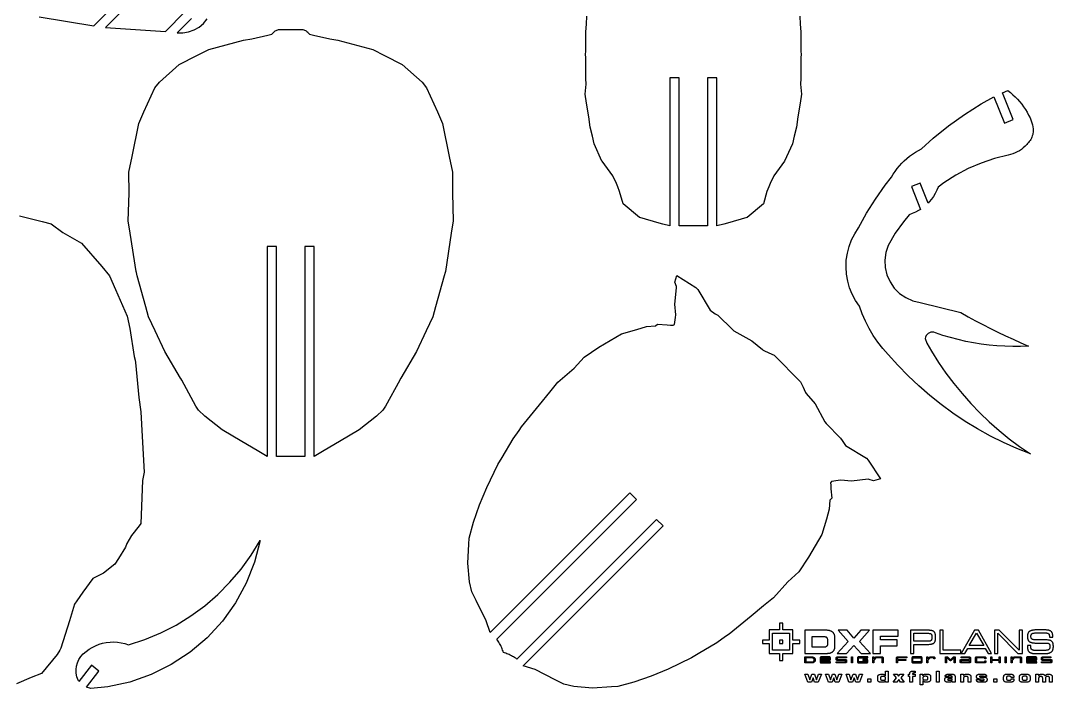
# Model space of a CAD drawing. Extents: x 10 to 793, y -421 to 366.
# Drawn here: x 358 to 792.9, y -421.1 to -140 of the extents above; entities that cross this region are included whole.
import ezdxf

# ---------------------------------------------------------------- set-up
doc = ezdxf.new("R2010")
doc.units = 0
doc.layers.add('DEFAULT', color=62, linetype='CONTINUOUS')
doc.layers.add('IMPORT_-_LOGO_PADRAO', color=62, linetype='CONTINUOUS')

msp = doc.modelspace()

# ---------------------------------------------------------------- linework, layer by layer
at = {"layer": 'DEFAULT'}
for points in [[(365.87, -138.31), (388.82, -142.23), (408.15, -122.91)], [(410.95, -125.71), (393.83, -142.82), (418.97, -144.56), (427.2, -136.33)], [(430, -139.13), (423.98, -145.15), (426.4, -145.15), (428.78, -144.73), (431.06, -143.89), (433.15, -142.68), (435.01, -141.13), (436.56, -139.27)], [(686.12, -138.06), (686.32, -141.43), (686.51, -144.75), (686.58, -152.52), (686.64, -154.5), (686.62, -155.23), (686.52, -164.29), (686.47, -166.67), (686.78, -170.91), (686.23, -174.79), (685.36, -180.45), (684.69, -184.84), (683.81, -188.57), (683.08, -191.84), (679.75, -199.1), (679.72, -199.17), (679.68, -199.21), (675.24, -205.29), (673.7, -208.62), (673.1, -209.91), (672.31, -211.96), (670.91, -217.19), (663.94, -222.82), (663.89, -222.86), (663.87, -222.87), (655.7, -225.28), (654.14, -225.63), (651.17, -226.39), (651.17, -164.09), (647.21, -164.09), (647.21, -226.39), (635.38, -226.39), (635.38, -164.09), (631.42, -164.09), (631.42, -226.39), (628.45, -225.63), (626.89, -225.28), (618.72, -222.87), (618.7, -222.86), (618.65, -222.82), (611.69, -217.19), (610.28, -211.96), (609.5, -209.91), (608.9, -208.62), (607.35, -205.29), (602.91, -199.21), (602.87, -199.17), (602.84, -199.1), (599.51, -191.84), (598.78, -188.57), (597.9, -184.84), (597.23, -180.45), (596.36, -174.79), (595.82, -170.91), (596.12, -166.67), (596.08, -164.29), (595.98, -155.23), (595.95, -154.5), (596.01, -152.52), (596.09, -144.75), (596.28, -141.43), (596.47, -138.06)], [(357.62, -222.15), (367.05, -224.54), (370.93, -225.52), (375.86, -229.2), (383.72, -233.69), (392.21, -243.57), (395.49, -247.49), (397.96, -253.14), (402.89, -264.42), (404, -269.6), (405.85, -281.44), (406.21, -283.01), (406.44, -283.98), (407.78, -298.66), (408.68, -304.76), (409.25, -315.14), (410.08, -330.17), (409.37, -333.67), (408.71, -351.77), (407.94, -352.73), (404.71, -356.79), (402.79, -360.16), (402.25, -361.7), (399.2, -366.51), (397.7, -368.87), (392.91, -372.71), (388.39, -374.9), (384.19, -380.66), (381.73, -384.3), (380.78, -385.72), (378.66, -392.7), (375.02, -404.23), (374.5, -405.12), (373.43, -406.94), (366.78, -414.9), (362.52, -416.64), (356.23, -419.22)]]:
    msp.add_lwpolyline(points, dxfattribs=at)
for points in [[(477.67, -323.51), (465.84, -323.51), (465.84, -235.04), (463.86, -235.04), (461.88, -235.04), (461.88, -323.51), (461.81, -323.47), (457.61, -321.02), (451.17, -317.21), (442.89, -312.3), (435.66, -306.47), (432.98, -304), (431.86, -302.39), (425.86, -291.38), (425.51, -290.74), (425.38, -290.53), (418.78, -279.31), (414.71, -270.62), (411.91, -264.74), (410.74, -260.54), (407.08, -247.4), (406.77, -246.09), (406.64, -245.66), (404.16, -229.47), (403.37, -224.33), (403.69, -212.64), (403.63, -203.73), (404.96, -197.21), (407.78, -183.27), (409.95, -178.38), (414.54, -168.27), (416.45, -165.92), (424.76, -158.51), (432.26, -154.69), (437.24, -152.16), (451.86, -148.16), (455.33, -147.62), (462.19, -146.04), (463.86, -145.66), (464.08, -145.34), (464.34, -145.05), (464.61, -144.78), (464.91, -144.54), (465.23, -144.32), (465.57, -144.14), (465.92, -143.98), (466.28, -143.85), (466.66, -143.76), (467.04, -143.7), (467.42, -143.67), (467.81, -143.68), (475.7, -143.68), (476.09, -143.67), (476.47, -143.7), (476.85, -143.76), (477.23, -143.85), (477.59, -143.98), (477.94, -144.14), (478.28, -144.32), (478.6, -144.54), (478.9, -144.78), (479.17, -145.05), (479.43, -145.34), (479.65, -145.66), (481.33, -146.04), (488.18, -147.62), (491.65, -148.16), (506.27, -152.16), (511.25, -154.69), (518.75, -158.51), (527.06, -165.92), (528.97, -168.27), (533.56, -178.38), (535.73, -183.27), (538.55, -197.21), (539.88, -203.73), (539.82, -212.64), (540.14, -224.33), (539.35, -229.47), (536.87, -245.66), (536.74, -246.09), (536.43, -247.4), (532.77, -260.54), (531.61, -264.74), (528.81, -270.62), (524.73, -279.31), (518.13, -290.53), (518.01, -290.74), (517.65, -291.38), (511.65, -302.39), (510.53, -304), (507.85, -306.47), (500.62, -312.3), (492.34, -317.21), (485.91, -321.02), (481.7, -323.47), (481.63, -323.51), (481.63, -235.04), (479.65, -235.04), (477.67, -235.04)], [(722.03, -209.33), (724.73, -205.94), (725.48, -204.67), (726.3, -203.44), (727.17, -202.25), (728.11, -201.1), (729.1, -200.01), (730.15, -198.96), (731.25, -197.97), (732.39, -197.04), (733.59, -196.17), (734.82, -195.35), (736.1, -194.6), (737.41, -193.92), (742.36, -189.45), (748.78, -184.29), (755.48, -179.49), (762.44, -175.08), (767.87, -172.06), (772.29, -183.12), (775.97, -181.65), (771.45, -170.35), (773.72, -169.45), (774.8, -170.28), (775.84, -171.16), (776.84, -172.08), (777.8, -173.06), (778.71, -174.07), (779.57, -175.13), (780.38, -176.23), (781.14, -177.36), (781.84, -178.53), (782.49, -179.72), (783.08, -180.95), (783.62, -182.21), (783.91, -183.01), (784.13, -183.83), (784.28, -184.67), (784.38, -185.52), (784.4, -186.37), (784.37, -186.91), (784.31, -187.45), (784.2, -187.99), (784.05, -188.51), (783.87, -189.02), (783.64, -189.52), (783.38, -189.99), (783.09, -190.45), (782.76, -190.88), (782.39, -191.29), (782, -191.67), (781.68, -192.07), (780.99, -192.83), (780.25, -193.54), (779.45, -194.18), (778.6, -194.76), (777.72, -195.27), (776.79, -195.71), (775.83, -196.07), (774.85, -196.36), (773.84, -196.57), (768.1, -198.03), (762.48, -199.95), (757.04, -202.31), (751.8, -205.08), (746.8, -208.27), (744.39, -210.08), (743.84, -211.43), (743.18, -212.74), (742.43, -213.99), (741.58, -215.17), (740.65, -216.29), (740.16, -216.79), (736.79, -208.37), (734.95, -209.11), (733.12, -209.84), (736.96, -219.44), (736.14, -219.97), (734.85, -220.66), (733.51, -221.24), (732.13, -221.73), (729.75, -224.64), (726.36, -229.51), (723.37, -234.63), (722.37, -237.65), (721.94, -240.8), (722.09, -243.97), (722.83, -247.07), (724.12, -249.97), (725.92, -252.59), (728.18, -254.84), (730.81, -256.62), (733.72, -257.9), (736.82, -258.62), (753.98, -262.9), (757.05, -264.64), (760.15, -266.34), (763.27, -267.99), (766.41, -269.6), (769.58, -271.17), (772.76, -272.69), (775.97, -274.17), (779.2, -275.6), (782.44, -276.99), (779.13, -277.13), (775.8, -277.16), (772.48, -277.08), (769.17, -276.89), (765.86, -276.59), (762.56, -276.18), (759.28, -275.66), (756.02, -275.03), (752.78, -274.29), (749.57, -273.45), (746.38, -272.5), (743.23, -271.44), (742.63, -271.23), (741.99, -271.15), (741.36, -271.21), (740.74, -271.39), (740.18, -271.7), (739.7, -272.12), (739.31, -272.63), (739.03, -273.2), (738.88, -273.83), (739.63, -275.78), (741.62, -279.22), (744.56, -283.87), (747.69, -288.39), (751, -292.78), (754.48, -297.03), (758.13, -301.15), (761.94, -305.11), (765.91, -308.91), (770.03, -312.56), (774.29, -316.03), (778.69, -319.33), (783.21, -322.45), (777.5, -320.17), (771.88, -317.65), (766.38, -314.9), (760.99, -311.91), (755.74, -308.71), (750.63, -305.28), (745.66, -301.64), (740.85, -297.8), (736.21, -293.76), (731.74, -289.53), (727.46, -285.11), (723.36, -280.51), (721.09, -277.99), (718.98, -275.32), (717.05, -272.52), (715.31, -269.6), (713.76, -266.58), (712.42, -263.46), (711.27, -260.26), (709.61, -257.82), (708.22, -255.22), (707.12, -252.49), (706.3, -249.66), (705.8, -246.76), (705.6, -243.82), (705.72, -240.87), (706.15, -237.96), (706.89, -235.1), (707.92, -232.35), (709.25, -229.71), (710.84, -227.24), (714.23, -221.06), (717.96, -215.09)], [(561.83, -406.18), (561.33, -406.02), (561.17, -405.52), (561, -405.03), (560.81, -404.54), (560.61, -404.06), (560.4, -403.58), (560.17, -403.11), (559.93, -402.65), (559.68, -402.19), (559.41, -401.74), (559.14, -401.3), (558.85, -400.86), (558.55, -400.43), (617.36, -341.62), (614.56, -338.82), (555.75, -397.63), (554.09, -392.71), (549.82, -384.17), (548.02, -380.57), (547.03, -376.36), (546.31, -368.44), (546.81, -360.48), (546.97, -357.88), (548.76, -351.17), (551.28, -343.84), (554.35, -336.6), (559.03, -326.85), (560.74, -323.96), (565.4, -316.09), (567.99, -312.51), (568.98, -311.01), (576.59, -301.71), (580.9, -296.44), (584.25, -292.28), (591.12, -286.29), (595.33, -281.66), (601.44, -277.52), (611.05, -271.89), (617.44, -270.03), (621.58, -268.82), (625.38, -268.54), (626.24, -267.73), (630.26, -268.14), (631.73, -268.21), (632.79, -268.26), (633.35, -267.89), (633.76, -265), (633.91, -263.93), (633.48, -259.41), (634.23, -252.46), (634.19, -251.99), (633.53, -250.16), (634.41, -247.28), (642.32, -252.39), (643.13, -253.13), (648.45, -261.95), (650.56, -263.39), (651.57, -264.06), (657.8, -270.05), (658.39, -270.63), (665.97, -274.79), (670.39, -278.48), (670.73, -278.76), (671.05, -278.94), (673.04, -279.83), (675.33, -280.85), (686.49, -292.02), (687.51, -294.31), (688.4, -296.3), (688.59, -296.62), (688.87, -296.95), (692.56, -301.38), (696.72, -308.96), (697.3, -309.55), (703.29, -315.78), (703.96, -316.78), (705.39, -318.9), (714.22, -324.21), (714.96, -325.02), (720.06, -332.94), (717.19, -333.82), (715.36, -333.16), (714.89, -333.12), (707.94, -333.87), (703.42, -333.44), (702.35, -333.59), (699.46, -334), (699.09, -334.56), (699.14, -335.62), (699.21, -337.09), (699.61, -341.11), (698.81, -341.97), (698.53, -345.76), (697.32, -349.91), (695.46, -356.3), (689.83, -365.91), (685.69, -372.02), (681.06, -376.23), (675.07, -383.09), (670.91, -386.45), (665.64, -390.76), (656.34, -398.36), (654.83, -399.36), (651.25, -401.95), (643.39, -406.61), (640.49, -408.32), (630.74, -413), (623.5, -416.06), (616.18, -418.58), (609.47, -420.37), (606.87, -420.54), (598.91, -421.04), (590.99, -420.32), (586.78, -419.32), (583.17, -417.52), (574.63, -413.26), (569.71, -411.6), (628.53, -352.78), (625.73, -349.98), (566.91, -408.8), (566.49, -408.5), (566.05, -408.21), (565.61, -407.93), (565.16, -407.67), (564.7, -407.42), (564.24, -407.18), (563.77, -406.95), (563.29, -406.74), (562.81, -406.54), (562.32, -406.35)], [(391, -413.88), (387.88, -411.45), (382.55, -418.28), (382.21, -417.66), (381.7, -416.24), (381.42, -414.77), (381.37, -413.27), (381.55, -411.78), (381.95, -410.33), (382.58, -408.96), (383.4, -407.71), (384.41, -406.6), (385.58, -405.65), (386.85, -404.71), (388.19, -403.88), (389.59, -403.18), (391.06, -402.59), (392.57, -402.14), (394.11, -401.83), (395.68, -401.65), (397.25, -401.61), (398.82, -401.71), (400.38, -401.94), (401.91, -402.31), (403.4, -402.81), (410.31, -400.56), (417.02, -397.78), (423.49, -394.47), (429.68, -390.66), (435.54, -386.37), (441.05, -381.63), (446.17, -376.48), (450.87, -370.93), (455.11, -365.03), (458.88, -358.82), (456.51, -368), (453.04, -376.82), (448.51, -385.14), (443, -392.85), (436.58, -399.83), (429.36, -405.97), (421.44, -411.17), (412.94, -415.37), (403.99, -418.49), (394.73, -420.49), (387.6, -421.14), (385.76, -420.6)]]:
    msp.add_lwpolyline(points, close=True, dxfattribs=at)
at = {"layer": 'IMPORT_-_LOGO_PADRAO'}
for points in [[(673.25, -396.52), (673.25, -400.81), (670.39, -400.81), (670.39, -402.24), (673.25, -402.24), (673.25, -406.53), (677.53, -406.53), (677.53, -409.38), (678.96, -409.38), (678.96, -406.53), (683.25, -406.53), (683.25, -402.24), (686.11, -402.24), (686.11, -400.81), (683.25, -400.81), (683.25, -396.52), (678.96, -396.52), (678.96, -393.67), (677.53, -393.67), (677.53, -396.52)], [(674.68, -397.95), (677.53, -397.95), (678.96, -397.95), (681.82, -397.95), (681.82, -400.81), (681.82, -402.24), (681.82, -405.1), (678.96, -405.1), (677.53, -405.1), (674.68, -405.1), (674.68, -402.24), (674.68, -400.81)], [(696.67, -396.65), (688.25, -396.65), (688.25, -406.4), (697.52, -406.4), (697.73, -406.4), (697.94, -406.39), (698.15, -406.38), (698.34, -406.36), (698.53, -406.33), (698.71, -406.3), (698.88, -406.26), (699.05, -406.21), (699.2, -406.16), (699.36, -406.11), (699.5, -406.04), (699.64, -405.97), (699.76, -405.9), (699.89, -405.82), (700, -405.73), (700.11, -405.64), (700.21, -405.54), (700.3, -405.43), (700.39, -405.32), (700.47, -405.2), (700.54, -405.08), (700.61, -404.94), (700.67, -404.8), (700.73, -404.65), (700.77, -404.5), (700.82, -404.34), (700.85, -404.17), (700.88, -404), (700.9, -403.82), (700.92, -403.63), (700.93, -403.43), (700.93, -403.23), (700.93, -399.96), (700.93, -399.75), (700.92, -399.55), (700.9, -399.35), (700.87, -399.16), (700.83, -398.98), (700.79, -398.8), (700.74, -398.63), (700.68, -398.47), (700.61, -398.32), (700.53, -398.17), (700.45, -398.03), (700.36, -397.9), (700.26, -397.77), (700.15, -397.66), (700.03, -397.55), (699.91, -397.44), (699.77, -397.35), (699.63, -397.26), (699.48, -397.17), (699.32, -397.09), (699.15, -397.02), (698.97, -396.96), (698.78, -396.9), (698.59, -396.85), (698.38, -396.8), (698.16, -396.76), (697.94, -396.72), (697.7, -396.7), (697.46, -396.67), (697.21, -396.66), (696.94, -396.65)], [(695.79, -399.25), (696.04, -399.25), (696.28, -399.27), (696.5, -399.3), (696.7, -399.34), (696.88, -399.39), (697.04, -399.45), (697.19, -399.52), (697.32, -399.61), (697.43, -399.7), (697.52, -399.81), (697.61, -399.93), (697.67, -400.07), (697.72, -400.22), (697.76, -400.37), (697.78, -400.55), (697.79, -400.73), (697.79, -402.41), (697.79, -402.59), (697.77, -402.76), (697.74, -402.92), (697.7, -403.06), (697.64, -403.19), (697.57, -403.31), (697.49, -403.41), (697.4, -403.5), (697.3, -403.58), (697.18, -403.65), (697.05, -403.71), (696.9, -403.76), (696.73, -403.8), (696.55, -403.83), (696.36, -403.84), (696.15, -403.85), (691.39, -403.85), (691.39, -399.25)], [(701.9, -406.4), (705.85, -406.4), (708.93, -403.07), (711.96, -406.4), (715.87, -406.4), (711.33, -401.45), (715.5, -396.65), (711.83, -396.65), (708.93, -399.96), (706.05, -396.65), (702.25, -396.65), (706.55, -401.45)], [(727.53, -399.22), (727.53, -396.65), (716.94, -396.65), (716.94, -406.4), (720.08, -406.4), (720.08, -403.22), (727.1, -403.22), (727.1, -400.67), (720.08, -400.67), (720.08, -399.22)], [(734.17, -406.4), (734.17, -402.66), (739.42, -402.66), (739.98, -402.65), (740.48, -402.63), (740.94, -402.59), (741.14, -402.56), (741.34, -402.53), (741.53, -402.5), (741.7, -402.46), (741.86, -402.42), (742.01, -402.37), (742.15, -402.32), (742.28, -402.27), (742.39, -402.21), (742.49, -402.15), (742.59, -402.08), (742.67, -402.01), (742.75, -401.93), (742.83, -401.84), (742.9, -401.75), (742.96, -401.65), (743.02, -401.54), (743.07, -401.43), (743.11, -401.31), (743.15, -401.18), (743.19, -401.05), (743.21, -400.91), (743.23, -400.76), (743.25, -400.61), (743.26, -400.45), (743.26, -400.28), (743.26, -399.03), (743.26, -398.87), (743.25, -398.71), (743.23, -398.56), (743.21, -398.41), (743.18, -398.27), (743.15, -398.14), (743.11, -398.01), (743.07, -397.89), (743.02, -397.78), (742.96, -397.67), (742.9, -397.57), (742.83, -397.47), (742.75, -397.39), (742.67, -397.31), (742.58, -397.23), (742.49, -397.16), (742.39, -397.1), (742.27, -397.04), (742.15, -396.99), (742.01, -396.94), (741.86, -396.89), (741.7, -396.85), (741.53, -396.81), (741.34, -396.78), (741.14, -396.75), (740.93, -396.72), (740.71, -396.7), (740.48, -396.68), (739.97, -396.65), (739.42, -396.65), (732.72, -396.65), (732.72, -406.4)], [(734.17, -401.34), (734.17, -397.94), (739.76, -397.94), (740.06, -397.94), (740.32, -397.96), (740.56, -397.98), (740.78, -398.01), (740.96, -398.05), (741.12, -398.09), (741.26, -398.15), (741.31, -398.18), (741.36, -398.21), (741.41, -398.25), (741.45, -398.29), (741.49, -398.34), (741.53, -398.39), (741.59, -398.51), (741.64, -398.65), (741.68, -398.81), (741.71, -398.99), (741.73, -399.18), (741.74, -399.4), (741.74, -399.86), (741.73, -400.08), (741.71, -400.28), (741.68, -400.46), (741.64, -400.62), (741.59, -400.76), (741.53, -400.89), (741.49, -400.94), (741.45, -400.98), (741.41, -401.03), (741.36, -401.06), (741.31, -401.1), (741.26, -401.13), (741.12, -401.18), (740.96, -401.23), (740.78, -401.27), (740.56, -401.3), (740.32, -401.32), (740.06, -401.34), (739.76, -401.34)], [(745.09, -406.4), (753.88, -406.4), (753.88, -405.1), (746.54, -405.1), (746.54, -396.65), (745.09, -396.65)], [(754.09, -406.4), (755.64, -406.4), (756.84, -404.31), (764.21, -404.31), (765.45, -406.4), (766.91, -406.4), (761.35, -396.65), (759.63, -396.65)], [(757.47, -403.06), (760.5, -397.84), (763.58, -403.06)], [(769.51, -406.4), (769.51, -397.86), (777.99, -406.4), (779.89, -406.4), (779.89, -396.65), (778.46, -396.65), (778.46, -405.05), (770.1, -396.65), (768.07, -396.65), (768.07, -406.4)], [(782.05, -403.06), (782.03, -403.19), (782.02, -403.29), (782.01, -403.89), (782.01, -404.07), (782.02, -404.23), (782.04, -404.4), (782.06, -404.55), (782.09, -404.7), (782.13, -404.84), (782.17, -404.98), (782.22, -405.11), (782.28, -405.23), (782.34, -405.35), (782.41, -405.46), (782.49, -405.56), (782.57, -405.66), (782.66, -405.75), (782.76, -405.84), (782.86, -405.92), (782.97, -405.99), (783.09, -406.06), (783.22, -406.12), (783.35, -406.18), (783.5, -406.24), (783.65, -406.29), (783.81, -406.33), (783.99, -406.37), (784.16, -406.41), (784.35, -406.44), (784.55, -406.47), (784.75, -406.49), (784.97, -406.5), (785.19, -406.52), (785.66, -406.53), (788.86, -406.53), (789.14, -406.52), (789.41, -406.52), (789.66, -406.5), (789.9, -406.48), (790.14, -406.46), (790.36, -406.43), (790.57, -406.4), (790.78, -406.36), (790.97, -406.32), (791.15, -406.27), (791.32, -406.21), (791.48, -406.15), (791.63, -406.09), (791.76, -406.02), (791.89, -405.94), (792.01, -405.87), (792.12, -405.78), (792.22, -405.68), (792.31, -405.58), (792.4, -405.47), (792.48, -405.36), (792.55, -405.23), (792.62, -405.1), (792.68, -404.96), (792.73, -404.81), (792.77, -404.65), (792.81, -404.49), (792.84, -404.32), (792.87, -404.14), (792.89, -403.95), (792.9, -403.76), (792.9, -403.55), (792.9, -403.31), (792.89, -403.08), (792.87, -402.86), (792.85, -402.66), (792.82, -402.48), (792.78, -402.3), (792.73, -402.14), (792.68, -402), (792.62, -401.87), (792.55, -401.74), (792.47, -401.62), (792.38, -401.5), (792.27, -401.39), (792.16, -401.29), (792.04, -401.2), (791.9, -401.11), (791.82, -401.06), (791.72, -401.02), (791.62, -400.98), (791.51, -400.95), (791.27, -400.88), (791, -400.83), (790.84, -400.81), (790.67, -400.79), (790.28, -400.76), (789.82, -400.75), (789.3, -400.74), (785.9, -400.74), (785.53, -400.73), (785.2, -400.72), (784.9, -400.69), (784.64, -400.66), (784.41, -400.62), (784.21, -400.56), (784.12, -400.53), (784.05, -400.5), (783.98, -400.46), (783.92, -400.43), (783.86, -400.38), (783.81, -400.34), (783.76, -400.29), (783.72, -400.23), (783.68, -400.17), (783.64, -400.11), (783.58, -399.97), (783.53, -399.82), (783.49, -399.64), (783.47, -399.45), (783.46, -399.25), (783.47, -399.05), (783.49, -398.86), (783.53, -398.69), (783.58, -398.54), (783.64, -398.41), (783.68, -398.35), (783.72, -398.29), (783.77, -398.24), (783.82, -398.19), (783.87, -398.14), (783.93, -398.1), (783.99, -398.06), (784.06, -398.03), (784.22, -397.96), (784.41, -397.91), (784.64, -397.87), (784.89, -397.84), (785.17, -397.81), (785.48, -397.8), (785.82, -397.79), (789.05, -397.79), (789.38, -397.8), (789.69, -397.81), (789.96, -397.83), (790.2, -397.87), (790.41, -397.91), (790.59, -397.96), (790.67, -397.99), (790.74, -398.02), (790.8, -398.05), (790.85, -398.09), (790.9, -398.13), (790.95, -398.17), (790.99, -398.22), (791.03, -398.27), (791.1, -398.39), (791.16, -398.53), (791.2, -398.68), (791.23, -398.86), (791.25, -399.05), (791.26, -399.26), (791.26, -399.54), (792.65, -399.54), (792.65, -399.13), (792.64, -398.96), (792.64, -398.79), (792.62, -398.63), (792.61, -398.48), (792.58, -398.34), (792.56, -398.2), (792.52, -398.07), (792.49, -397.95), (792.44, -397.83), (792.39, -397.72), (792.33, -397.61), (792.27, -397.51), (792.2, -397.41), (792.13, -397.32), (792.05, -397.23), (791.96, -397.15), (791.85, -397.07), (791.73, -396.99), (791.6, -396.92), (791.46, -396.86), (791.32, -396.8), (791.16, -396.75), (790.99, -396.7), (790.81, -396.66), (790.61, -396.63), (790.38, -396.6), (790.12, -396.58), (789.82, -396.56), (789.49, -396.54), (789.13, -396.53), (788.32, -396.52), (786.17, -396.52), (785.61, -396.53), (785.34, -396.55), (785.08, -396.56), (784.84, -396.59), (784.61, -396.61), (784.38, -396.64), (784.17, -396.68), (783.97, -396.72), (783.79, -396.77), (783.61, -396.82), (783.44, -396.87), (783.29, -396.94), (783.15, -397), (783.02, -397.07), (782.9, -397.15), (782.78, -397.23), (782.68, -397.32), (782.58, -397.41), (782.49, -397.51), (782.41, -397.62), (782.34, -397.74), (782.27, -397.86), (782.21, -398), (782.15, -398.13), (782.11, -398.28), (782.07, -398.43), (782.04, -398.59), (782.01, -398.76), (781.99, -398.93), (781.98, -399.11), (781.98, -399.3), (781.98, -399.49), (781.99, -399.66), (782.01, -399.84), (782.03, -400), (782.06, -400.16), (782.09, -400.31), (782.13, -400.45), (782.18, -400.59), (782.23, -400.72), (782.29, -400.84), (782.36, -400.96), (782.43, -401.07), (782.51, -401.17), (782.6, -401.26), (782.69, -401.35), (782.78, -401.43), (782.89, -401.51), (783, -401.58), (783.13, -401.65), (783.26, -401.71), (783.4, -401.76), (783.55, -401.81), (783.71, -401.86), (783.87, -401.9), (784.05, -401.94), (784.23, -401.97), (784.43, -402), (784.63, -402.02), (784.84, -402.04), (785.06, -402.05), (785.52, -402.06), (789.52, -402.06), (789.81, -402.06), (790.07, -402.08), (790.31, -402.1), (790.52, -402.13), (790.7, -402.18), (790.86, -402.23), (790.99, -402.29), (791.04, -402.32), (791.09, -402.36), (791.18, -402.44), (791.25, -402.54), (791.31, -402.66), (791.37, -402.79), (791.41, -402.94), (791.43, -403.11), (791.45, -403.29), (791.46, -403.49), (791.45, -403.74), (791.42, -403.96), (791.4, -404.07), (791.38, -404.16), (791.35, -404.26), (791.32, -404.35), (791.29, -404.43), (791.25, -404.51), (791.2, -404.58), (791.15, -404.65), (791.1, -404.71), (791.04, -404.77), (790.98, -404.82), (790.92, -404.86), (790.85, -404.91), (790.76, -404.95), (790.67, -404.99), (790.57, -405.02), (790.45, -405.05), (790.33, -405.08), (790.05, -405.13), (789.72, -405.17), (789.36, -405.2), (788.95, -405.21), (788.5, -405.22), (786.04, -405.22), (785.66, -405.21), (785.32, -405.2), (785.01, -405.17), (784.73, -405.14), (784.49, -405.09), (784.27, -405.04), (784.09, -404.97), (784.01, -404.94), (783.94, -404.9), (783.88, -404.85), (783.82, -404.81), (783.76, -404.76), (783.71, -404.7), (783.66, -404.65), (783.62, -404.58), (783.58, -404.52), (783.54, -404.45), (783.51, -404.37), (783.49, -404.29), (783.44, -404.13), (783.42, -403.94), (783.41, -403.74), (783.42, -403.37), (783.43, -403.06)], [(677.53, -400.81), (677.53, -402.24), (678.96, -402.24), (678.96, -400.81)], [(688.25, -407.93), (688.65, -407.93), (691.38, -407.93), (691.38, -407.93), (691.51, -407.93), (691.64, -407.95), (691.76, -407.98), (691.88, -408.02), (691.99, -408.08), (692.09, -408.14), (692.19, -408.21), (692.28, -408.29), (692.36, -408.38), (692.44, -408.47), (692.5, -408.57), (692.55, -408.68), (692.6, -408.79), (692.63, -408.91), (692.65, -409.03), (692.66, -409.16), (692.65, -409.29), (692.63, -409.41), (692.6, -409.53), (692.55, -409.64), (692.5, -409.75), (692.44, -409.85), (692.36, -409.94), (692.28, -410.03), (692.19, -410.11), (692.09, -410.18), (691.99, -410.24), (691.88, -410.29), (691.76, -410.34), (691.64, -410.37), (691.51, -410.38), (691.38, -410.39), (691.38, -410.39), (688.25, -410.39), (688.25, -409.99), (688.25, -408.33)], [(691.38, -408.33), (688.65, -408.33), (688.65, -409.99), (691.38, -409.99), (691.47, -409.98), (691.55, -409.97), (691.64, -409.95), (691.71, -409.92), (691.79, -409.89), (691.86, -409.85), (691.93, -409.8), (691.99, -409.74), (692.04, -409.69), (692.09, -409.62), (692.13, -409.55), (692.17, -409.48), (692.2, -409.41), (692.22, -409.33), (692.23, -409.24), (692.24, -409.16), (692.23, -409.07), (692.22, -408.99), (692.2, -408.91), (692.17, -408.84), (692.13, -408.76), (692.09, -408.7), (692.04, -408.63), (691.99, -408.57), (691.93, -408.52), (691.86, -408.47), (691.79, -408.43), (691.71, -408.4), (691.64, -408.37), (691.55, -408.35), (691.47, -408.34)], [(694.66, -409.99), (694.67, -410.07), (694.7, -410.14), (694.73, -410.21), (694.78, -410.27), (694.84, -410.32), (694.91, -410.36), (694.99, -410.38), (695.07, -410.39), (699.03, -410.39), (699.03, -409.99), (695.48, -409.99), (695.07, -409.99), (695.07, -409.58), (695.07, -409.36), (698.62, -409.36), (698.63, -409.36), (698.63, -409.36), (698.71, -409.35), (698.78, -409.33), (698.85, -409.29), (698.91, -409.24), (698.96, -409.18), (699, -409.11), (699.02, -409.04), (699.03, -408.96), (699.03, -408.34), (699.03, -408.33), (699.02, -408.25), (699, -408.17), (698.96, -408.11), (698.91, -408.05), (698.85, -408), (698.78, -407.96), (698.71, -407.93), (698.63, -407.93), (695.07, -407.93), (694.99, -407.93), (694.91, -407.96), (694.84, -408), (694.78, -408.05), (694.73, -408.11), (694.7, -408.17), (694.67, -408.25), (694.66, -408.33), (694.66, -408.34)], [(698.63, -408.33), (698.63, -408.34), (698.63, -408.55), (698.63, -408.74), (698.63, -408.96), (698.22, -408.96), (695.07, -408.96), (695.07, -408.74), (695.07, -408.34), (695.07, -408.33), (695.48, -408.33), (698.22, -408.33)], [(701.45, -408.33), (701.46, -408.25), (701.48, -408.17), (701.52, -408.11), (701.57, -408.05), (701.63, -408), (701.7, -407.96), (701.77, -407.93), (701.85, -407.93), (705.81, -407.93), (705.81, -408.33), (702.26, -408.33), (701.85, -408.33), (701.85, -408.55), (701.85, -408.74), (701.85, -408.95), (701.85, -408.96), (702.26, -408.96), (705.4, -408.96), (705.41, -408.96), (705.49, -408.96), (705.57, -408.99), (705.64, -409.03), (705.7, -409.08), (705.75, -409.14), (705.79, -409.2), (705.81, -409.28), (705.82, -409.36), (705.82, -409.37), (705.82, -409.99), (705.81, -410.07), (705.79, -410.14), (705.75, -410.21), (705.7, -410.27), (705.64, -410.32), (705.57, -410.36), (705.49, -410.38), (705.41, -410.39), (701.45, -410.39), (701.45, -409.99), (705.01, -409.99), (705.41, -409.99), (705.41, -409.77), (705.41, -409.58), (705.41, -409.37), (705.41, -409.36), (705.01, -409.36), (701.86, -409.36), (701.85, -409.36), (701.85, -409.36), (701.77, -409.35), (701.7, -409.33), (701.63, -409.29), (701.57, -409.24), (701.52, -409.18), (701.48, -409.11), (701.46, -409.04), (701.45, -408.96), (701.45, -408.95)], [(707.92, -407.93), (708.33, -407.93), (708.33, -410.39), (707.92, -410.39)], [(710.41, -409.99), (710.42, -410.07), (710.44, -410.14), (710.48, -410.21), (710.53, -410.27), (710.59, -410.32), (710.65, -410.36), (710.73, -410.38), (710.81, -410.39), (710.83, -410.39), (714.37, -410.39), (714.38, -410.39), (714.46, -410.38), (714.54, -410.36), (714.61, -410.32), (714.67, -410.27), (714.72, -410.21), (714.76, -410.14), (714.78, -410.07), (714.79, -409.99), (714.79, -409.36), (714.78, -409.28), (714.76, -409.2), (714.72, -409.14), (714.67, -409.08), (714.61, -409.03), (714.54, -408.99), (714.46, -408.96), (714.38, -408.96), (714.37, -408.96), (712.61, -408.96), (712.61, -409.36), (713.98, -409.36), (714.38, -409.36), (714.38, -409.58), (714.38, -409.77), (714.38, -409.99), (710.82, -409.99), (710.81, -409.99), (710.81, -409.58), (710.81, -408.74), (710.81, -408.33), (710.82, -408.33), (711.22, -408.33), (714.79, -408.33), (714.79, -407.93), (710.82, -407.93), (710.81, -407.93), (710.73, -407.93), (710.65, -407.96), (710.59, -408), (710.53, -408.05), (710.48, -408.11), (710.44, -408.17), (710.42, -408.25), (710.41, -408.33)], [(718.21, -408.32), (717.24, -409.28), (717.24, -410.39), (716.84, -410.39), (716.84, -407.93), (717.24, -407.93), (717.24, -408.71), (717.93, -408.02), (717.98, -407.98), (718.04, -407.94), (718.12, -407.92), (718.22, -407.91), (720.85, -407.91), (720.93, -407.92), (721, -407.94), (721.07, -407.98), (721.13, -408.03), (721.18, -408.09), (721.22, -408.16), (721.24, -408.24), (721.25, -408.32), (721.25, -410.38), (720.85, -410.38), (720.85, -408.72), (720.85, -408.32), (720.44, -408.32), (718.46, -408.32)], [(726.88, -408.32), (726.89, -408.24), (726.91, -408.16), (726.95, -408.09), (727, -408.03), (727.06, -407.98), (727.13, -407.94), (727.2, -407.92), (727.29, -407.91), (731.2, -407.91), (731.2, -408.32), (727.69, -408.32), (727.29, -408.32), (727.29, -408.72), (727.29, -408.96), (730.83, -408.96), (730.83, -409.37), (727.29, -409.37), (727.29, -410.38), (726.88, -410.38)], [(737.66, -408.32), (737.65, -408.24), (737.63, -408.17), (737.59, -408.1), (737.54, -408.04), (737.48, -407.99), (737.41, -407.96), (737.34, -407.93), (737.26, -407.93), (733.73, -407.93), (733.65, -407.93), (733.58, -407.96), (733.51, -407.99), (733.45, -408.04), (733.4, -408.1), (733.36, -408.17), (733.34, -408.24), (733.33, -408.32), (733.33, -408.32), (733.33, -409.99), (733.33, -410.07), (733.36, -410.14), (733.4, -410.21), (733.45, -410.27), (733.51, -410.32), (733.57, -410.36), (733.65, -410.38), (733.73, -410.39), (737.26, -410.39), (737.34, -410.38), (737.41, -410.36), (737.48, -410.32), (737.54, -410.27), (737.59, -410.21), (737.63, -410.14), (737.65, -410.07), (737.66, -409.99), (737.66, -408.33)], [(733.73, -409.99), (733.73, -409.58), (733.73, -408.74), (733.73, -408.33), (734.14, -408.33), (736.85, -408.33), (737.26, -408.33), (737.26, -408.74), (737.26, -409.58), (737.26, -409.99), (736.85, -409.99), (734.14, -409.99)], [(741.26, -408.32), (741.06, -408.32), (740.09, -409.28), (740.09, -409.56), (740.09, -409.72), (740.09, -410.39), (739.69, -410.39), (739.69, -407.93), (739.83, -407.93), (739.96, -407.93), (740.09, -407.93), (740.09, -408.71), (740.78, -408.02), (740.83, -407.98), (740.9, -407.94), (740.97, -407.92), (741.07, -407.91), (741.26, -407.91), (741.5, -407.91), (742.62, -407.91), (742.7, -407.92), (742.78, -407.94), (742.85, -407.98), (742.91, -408.03), (742.96, -408.09), (742.99, -408.16), (743.02, -408.24), (743.02, -408.32), (743.02, -408.71), (742.62, -408.71), (742.62, -408.57), (742.62, -408.32), (742.21, -408.32), (741.5, -408.32), (741.31, -408.32)], [(748.36, -407.94), (748.76, -408.32), (748.77, -408.32), (748.77, -408.33), (749.46, -408.99), (749.53, -409.04), (749.55, -409.05), (749.58, -409.06), (749.6, -409.06), (749.63, -409.04), (749.69, -408.99), (750.79, -407.94), (750.79, -407.93), (751.2, -407.93), (751.61, -407.93), (751.61, -410.39), (751.2, -410.39), (751.2, -408.33), (751.2, -408.32), (750.98, -408.32), (749.87, -409.38), (749.8, -409.43), (749.73, -409.47), (749.66, -409.49), (749.58, -409.49), (749.5, -409.49), (749.43, -409.47), (749.36, -409.43), (749.29, -409.38), (748.19, -408.33), (747.96, -408.33), (747.96, -410.39), (747.96, -410.41), (747.55, -410.41), (747.55, -407.94), (747.96, -407.94)], [(754.04, -407.93), (757.63, -407.93), (757.71, -407.93), (757.79, -407.96), (757.86, -408), (757.92, -408.05), (757.96, -408.11), (758, -408.17), (758.03, -408.25), (758.03, -408.33), (758.03, -408.34), (758.03, -409.99), (758.03, -410), (758.03, -410.08), (758, -410.16), (757.96, -410.23), (757.92, -410.29), (757.86, -410.34), (757.79, -410.37), (757.71, -410.4), (757.63, -410.41), (754.04, -410.41), (753.96, -410.4), (753.89, -410.37), (753.82, -410.34), (753.76, -410.29), (753.71, -410.23), (753.67, -410.16), (753.65, -410.08), (753.64, -410), (753.64, -409.36), (753.65, -409.28), (753.67, -409.2), (753.71, -409.14), (753.76, -409.08), (753.82, -409.03), (753.89, -408.99), (753.96, -408.96), (754.04, -408.96), (754.04, -408.96), (757.63, -408.96), (757.63, -408.74), (757.63, -408.33), (757.22, -408.33), (754.04, -408.33)], [(764.47, -409.98), (764.47, -410), (764.46, -410.08), (764.44, -410.16), (764.4, -410.23), (764.35, -410.29), (764.29, -410.34), (764.22, -410.37), (764.15, -410.4), (764.07, -410.41), (760.48, -410.41), (760.4, -410.4), (760.33, -410.37), (760.26, -410.34), (760.2, -410.29), (760.15, -410.23), (760.11, -410.16), (760.09, -410.08), (760.08, -410), (760.08, -409.99), (760.08, -408.32), (760.09, -408.24), (760.11, -408.16), (760.15, -408.09), (760.2, -408.03), (760.26, -407.98), (760.33, -407.94), (760.4, -407.92), (760.48, -407.91), (764.07, -407.91), (764.15, -407.92), (764.22, -407.94), (764.29, -407.98), (764.35, -408.03), (764.4, -408.09), (764.44, -408.16), (764.46, -408.24), (764.47, -408.32), (764.47, -408.34), (764.47, -408.72), (764.07, -408.72), (764.07, -408.72), (764.07, -408.33), (764.07, -408.33), (764.07, -408.32), (763.66, -408.32), (760.89, -408.32), (760.48, -408.32), (760.48, -408.72), (760.48, -409.59), (760.48, -409.99), (760.48, -410), (760.89, -410), (763.66, -410), (764.07, -410), (764.07, -409.99), (764.07, -409.99), (764.07, -409.59), (764.07, -409.59), (764.47, -409.59)], [(770.15, -409.36), (766.95, -409.36), (766.95, -410.39), (766.54, -410.39), (766.54, -407.93), (766.95, -407.93), (766.95, -408.96), (770.15, -408.96), (770.15, -407.93), (770.56, -407.93), (770.56, -410.39), (770.15, -410.39)], [(772.66, -407.93), (773.07, -407.93), (773.07, -410.39), (772.66, -410.39)], [(776.74, -408.32), (776.72, -408.32), (776.47, -408.32), (775.51, -409.28), (775.51, -409.6), (775.51, -409.72), (775.51, -410.39), (775.1, -410.39), (775.1, -407.93), (775.24, -407.93), (775.39, -407.93), (775.51, -407.93), (775.51, -408.71), (776.2, -408.02), (776.25, -407.98), (776.31, -407.94), (776.39, -407.92), (776.49, -407.91), (776.74, -407.91), (776.91, -407.91), (779.11, -407.91), (779.19, -407.92), (779.27, -407.94), (779.34, -407.98), (779.4, -408.03), (779.45, -408.09), (779.49, -408.16), (779.51, -408.24), (779.52, -408.32), (779.52, -410.38), (779.11, -410.38), (779.11, -408.72), (779.11, -408.32), (778.71, -408.32), (776.91, -408.32)], [(781.54, -409.99), (781.55, -410.07), (781.57, -410.14), (781.61, -410.21), (781.66, -410.27), (781.72, -410.32), (781.79, -410.36), (781.86, -410.38), (781.94, -410.39), (785.91, -410.39), (785.91, -409.99), (782.35, -409.99), (781.94, -409.99), (781.94, -409.58), (781.94, -409.36), (785.49, -409.36), (785.5, -409.36), (785.5, -409.36), (785.58, -409.35), (785.66, -409.33), (785.73, -409.29), (785.79, -409.24), (785.84, -409.18), (785.88, -409.11), (785.9, -409.04), (785.91, -408.96), (785.91, -408.34), (785.91, -408.33), (785.9, -408.25), (785.88, -408.17), (785.84, -408.11), (785.79, -408.05), (785.73, -408), (785.66, -407.96), (785.58, -407.93), (785.5, -407.93), (781.94, -407.93), (781.86, -407.93), (781.79, -407.96), (781.72, -408), (781.66, -408.05), (781.61, -408.11), (781.57, -408.17), (781.55, -408.25), (781.54, -408.33), (781.54, -408.34), (781.54, -408.34)], [(785.5, -408.33), (785.5, -408.34), (785.5, -408.55), (785.5, -408.74), (785.5, -408.96), (785.1, -408.96), (781.94, -408.96), (781.94, -408.74), (781.94, -408.34), (781.94, -408.33), (782.35, -408.33), (785.1, -408.33)], [(787.93, -408.33), (787.94, -408.25), (787.96, -408.17), (788, -408.11), (788.05, -408.05), (788.11, -408), (788.18, -407.96), (788.25, -407.93), (788.33, -407.93), (791.89, -407.93), (791.89, -408.33), (788.74, -408.33), (788.33, -408.33), (788.33, -408.55), (788.33, -408.74), (788.33, -408.95), (788.33, -408.96), (788.74, -408.96), (791.88, -408.96), (791.89, -408.96), (791.97, -408.96), (792.05, -408.99), (792.12, -409.03), (792.18, -409.08), (792.23, -409.14), (792.27, -409.2), (792.29, -409.28), (792.3, -409.36), (792.3, -409.37), (792.3, -409.99), (792.29, -410.07), (792.26, -410.14), (792.23, -410.21), (792.18, -410.27), (792.12, -410.32), (792.05, -410.36), (791.97, -410.38), (791.89, -410.39), (787.93, -410.39), (787.93, -409.99), (791.49, -409.99), (791.89, -409.99), (791.89, -409.77), (791.89, -409.58), (791.89, -409.37), (791.89, -409.36), (791.49, -409.36), (788.34, -409.36), (788.33, -409.36), (788.33, -409.36), (788.25, -409.35), (788.18, -409.33), (788.11, -409.29), (788.05, -409.24), (788, -409.18), (787.96, -409.11), (787.94, -409.04), (787.93, -408.96), (787.93, -408.95), (787.93, -408.95)], [(754.04, -409.36), (754.04, -409.36), (754.04, -409.59), (754.04, -409.77), (754.04, -410), (754.45, -410), (757.22, -410), (757.63, -410), (757.63, -409.59), (757.63, -409.36), (754.45, -409.36)], [(689.51, -418.52), (688.25, -415.21), (689.56, -415.21), (690.34, -417.56), (691.21, -415.21), (692.27, -415.21), (693.11, -417.56), (693.94, -415.21), (695.21, -415.21), (693.92, -418.52), (692.38, -418.52), (691.73, -416.69), (691.04, -418.52)], [(698.18, -418.52), (696.92, -415.21), (698.23, -415.21), (699.01, -417.56), (699.87, -415.21), (700.94, -415.21), (701.78, -417.56), (702.61, -415.21), (703.88, -415.21), (702.6, -418.52), (701.05, -418.52), (700.4, -416.69), (699.71, -418.52)], [(706.85, -418.52), (705.59, -415.21), (706.9, -415.21), (707.68, -417.56), (708.55, -415.21), (709.61, -415.21), (710.45, -417.56), (711.28, -415.21), (712.55, -415.21), (711.27, -418.52), (709.72, -418.52), (709.07, -416.69), (708.38, -418.52)], [(716.09, -418.52), (714.76, -418.52), (714.76, -417.2), (716.09, -417.2)], [(722.17, -415.83), (722.17, -413.84), (723.36, -413.84), (723.36, -418.52), (722.17, -418.52), (722.17, -417.93), (722.16, -418.02), (722.13, -418.09), (722.1, -418.17), (722.06, -418.23), (722.01, -418.29), (721.95, -418.34), (721.88, -418.39), (721.8, -418.43), (721.71, -418.47), (721.61, -418.5), (721.49, -418.52), (721.36, -418.54), (721.21, -418.56), (721.05, -418.57), (720.88, -418.58), (720.69, -418.58), (720.46, -418.58), (720.25, -418.57), (720.05, -418.55), (719.88, -418.52), (719.72, -418.48), (719.57, -418.44), (719.45, -418.39), (719.34, -418.33), (719.25, -418.26), (719.17, -418.18), (719.1, -418.09), (719.05, -417.99), (719, -417.88), (718.97, -417.75), (718.96, -417.62), (718.95, -417.47), (718.95, -416.38), (718.96, -416.23), (718.97, -416.08), (719, -415.95), (719.05, -415.83), (719.1, -415.73), (719.17, -415.63), (719.25, -415.55), (719.34, -415.48), (719.45, -415.42), (719.57, -415.36), (719.71, -415.32), (719.87, -415.28), (720.04, -415.25), (720.24, -415.23), (720.45, -415.22), (720.67, -415.21), (721.02, -415.22), (721.17, -415.23), (721.31, -415.25), (721.44, -415.27), (721.56, -415.29), (721.66, -415.32), (721.74, -415.35), (721.82, -415.39), (721.89, -415.43), (721.96, -415.48), (722.01, -415.54), (722.06, -415.6), (722.11, -415.67), (722.14, -415.75)], [(721.43, -417.67), (721.63, -417.66), (721.79, -417.63), (721.86, -417.62), (721.92, -417.6), (721.97, -417.57), (722.02, -417.54), (722.06, -417.5), (722.09, -417.46), (722.12, -417.42), (722.15, -417.37), (722.16, -417.31), (722.18, -417.25), (722.19, -417.18), (722.19, -417.11), (722.19, -416.72), (722.19, -416.63), (722.18, -416.56), (722.17, -416.49), (722.15, -416.43), (722.12, -416.38), (722.1, -416.33), (722.06, -416.29), (722.02, -416.25), (721.98, -416.22), (721.93, -416.2), (721.87, -416.18), (721.8, -416.16), (721.72, -416.15), (721.63, -416.14), (721.43, -416.13), (720.89, -416.13), (720.71, -416.14), (720.62, -416.15), (720.55, -416.16), (720.48, -416.18), (720.42, -416.2), (720.36, -416.23), (720.31, -416.26), (720.27, -416.3), (720.24, -416.34), (720.21, -416.38), (720.18, -416.43), (720.17, -416.49), (720.15, -416.55), (720.14, -416.62), (720.14, -416.69), (720.14, -417.1), (720.14, -417.18), (720.15, -417.25), (720.16, -417.31), (720.18, -417.37), (720.21, -417.42), (720.24, -417.46), (720.27, -417.5), (720.31, -417.54), (720.36, -417.57), (720.41, -417.59), (720.47, -417.62), (720.54, -417.63), (720.62, -417.65), (720.7, -417.66), (720.89, -417.67)], [(727.01, -418.52), (725.51, -418.52), (726.85, -416.78), (725.55, -415.21), (727.13, -415.21), (727.76, -416.08), (728.4, -415.21), (729.93, -415.21), (728.71, -416.75), (730.15, -418.52), (728.6, -418.52), (727.79, -417.43)], [(733.64, -418.52), (732.44, -418.52), (732.44, -416.11), (731.86, -416.11), (731.86, -415.21), (732.44, -415.21), (732.44, -415.11), (732.45, -414.94), (732.46, -414.78), (732.49, -414.64), (732.52, -414.51), (732.57, -414.4), (732.63, -414.29), (732.69, -414.2), (732.77, -414.12), (732.86, -414.06), (732.96, -414), (733.08, -413.95), (733.22, -413.91), (733.37, -413.88), (733.53, -413.86), (733.72, -413.85), (733.91, -413.84), (734.67, -413.84), (734.67, -414.67), (734.64, -414.67), (734.35, -414.65), (734.17, -414.66), (734.02, -414.68), (733.9, -414.71), (733.84, -414.73), (733.8, -414.76), (733.76, -414.79), (733.73, -414.82), (733.7, -414.85), (733.68, -414.9), (733.66, -414.94), (733.64, -414.99), (733.64, -415.05), (733.63, -415.11), (733.64, -415.17), (733.64, -415.21), (734.74, -415.21), (734.74, -416.11), (733.64, -416.11)], [(738, -417.93), (738, -419.64), (736.81, -419.64), (736.81, -415.21), (738, -415.21), (738, -415.82), (738.01, -415.73), (738.04, -415.66), (738.07, -415.58), (738.11, -415.52), (738.16, -415.46), (738.22, -415.4), (738.29, -415.36), (738.37, -415.32), (738.46, -415.28), (738.56, -415.25), (738.68, -415.23), (738.81, -415.21), (738.96, -415.19), (739.12, -415.18), (739.48, -415.17), (739.71, -415.17), (739.92, -415.18), (740.12, -415.2), (740.29, -415.23), (740.46, -415.27), (740.6, -415.31), (740.72, -415.36), (740.83, -415.42), (740.92, -415.49), (741, -415.57), (741.07, -415.66), (741.12, -415.76), (741.17, -415.87), (741.2, -415.99), (741.21, -416.13), (741.22, -416.27), (741.22, -417.37), (741.21, -417.52), (741.19, -417.65), (741.16, -417.78), (741.12, -417.89), (741.06, -417.99), (740.99, -418.09), (740.91, -418.17), (740.81, -418.25), (740.7, -418.31), (740.58, -418.36), (740.43, -418.41), (740.28, -418.45), (740.11, -418.48), (739.92, -418.5), (739.71, -418.51), (739.49, -418.52), (739.14, -418.51), (738.99, -418.5), (738.84, -418.48), (738.71, -418.47), (738.6, -418.44), (738.5, -418.42), (738.41, -418.39), (738.34, -418.35), (738.27, -418.31), (738.21, -418.26), (738.15, -418.2), (738.1, -418.14), (738.06, -418.08), (738.03, -418.01)], [(738.74, -416.08), (738.55, -416.09), (738.38, -416.11), (738.32, -416.13), (738.25, -416.15), (738.2, -416.18), (738.15, -416.21), (738.11, -416.24), (738.08, -416.28), (738.05, -416.33), (738.02, -416.38), (738.01, -416.43), (737.99, -416.5), (737.98, -416.56), (737.98, -416.64), (737.98, -417.04), (737.98, -417.12), (737.99, -417.19), (738, -417.26), (738.02, -417.32), (738.04, -417.37), (738.07, -417.42), (738.11, -417.46), (738.14, -417.49), (738.19, -417.52), (738.24, -417.55), (738.3, -417.57), (738.37, -417.58), (738.54, -417.61), (738.74, -417.62), (739.28, -417.62), (739.47, -417.61), (739.55, -417.6), (739.63, -417.58), (739.69, -417.57), (739.76, -417.54), (739.81, -417.52), (739.86, -417.49), (739.9, -417.45), (739.93, -417.41), (739.96, -417.37), (739.99, -417.31), (740, -417.26), (740.02, -417.2), (740.03, -417.13), (740.03, -417.06), (740.03, -416.64), (740.03, -416.57), (740.02, -416.5), (740.01, -416.44), (739.99, -416.38), (739.96, -416.33), (739.93, -416.29), (739.9, -416.25), (739.86, -416.21), (739.81, -416.18), (739.76, -416.15), (739.7, -416.13), (739.63, -416.11), (739.55, -416.1), (739.47, -416.09), (739.28, -416.08)], [(744.87, -418.52), (743.67, -418.52), (743.67, -413.84), (744.87, -413.84)], [(751.51, -418.52), (750.32, -418.52), (750.32, -418.12), (750.27, -418.18), (750.22, -418.23), (750.16, -418.28), (750.09, -418.32), (750.02, -418.36), (749.94, -418.4), (749.85, -418.43), (749.76, -418.46), (749.56, -418.51), (749.33, -418.54), (749.06, -418.56), (748.77, -418.57), (748.55, -418.57), (748.35, -418.55), (748.17, -418.53), (748.01, -418.51), (747.86, -418.47), (747.73, -418.43), (747.62, -418.38), (747.52, -418.33), (747.44, -418.26), (747.38, -418.18), (747.32, -418.09), (747.27, -417.99), (747.23, -417.88), (747.21, -417.75), (747.19, -417.61), (747.18, -417.46), (747.19, -417.31), (747.21, -417.18), (747.23, -417.05), (747.27, -416.94), (747.32, -416.84), (747.38, -416.75), (747.45, -416.67), (747.53, -416.61), (747.63, -416.55), (747.75, -416.51), (747.89, -416.46), (748.04, -416.43), (748.22, -416.41), (748.41, -416.39), (748.62, -416.38), (748.86, -416.37), (749.12, -416.38), (749.36, -416.39), (749.57, -416.41), (749.76, -416.44), (749.93, -416.48), (750.08, -416.53), (750.21, -416.59), (750.32, -416.66), (750.32, -416.3), (750.31, -416.22), (750.29, -416.15), (750.25, -416.08), (750.2, -416.03), (750.13, -415.99), (750.06, -415.96), (749.96, -415.95), (749.86, -415.94), (748.88, -415.94), (748.8, -415.94), (748.73, -415.96), (748.67, -415.98), (748.62, -416), (748.58, -416.04), (748.56, -416.08), (748.54, -416.13), (748.54, -416.19), (747.34, -416.19), (747.34, -416.15), (747.34, -416.03), (747.36, -415.91), (747.39, -415.8), (747.44, -415.7), (747.49, -415.61), (747.56, -415.53), (747.64, -415.46), (747.73, -415.4), (747.83, -415.35), (747.95, -415.3), (748.09, -415.26), (748.24, -415.23), (748.41, -415.2), (748.6, -415.18), (748.8, -415.17), (749.02, -415.17), (750.19, -415.17), (750.35, -415.17), (750.5, -415.18), (750.64, -415.21), (750.77, -415.24), (750.89, -415.27), (751, -415.32), (751.1, -415.37), (751.19, -415.44), (751.26, -415.51), (751.33, -415.59), (751.38, -415.68), (751.43, -415.78), (751.47, -415.88), (751.49, -416), (751.51, -416.13), (751.51, -416.26)], [(749.71, -417.09), (748.99, -417.09), (748.83, -417.1), (748.71, -417.11), (748.61, -417.14), (748.53, -417.17), (748.5, -417.19), (748.47, -417.22), (748.45, -417.25), (748.43, -417.28), (748.4, -417.35), (748.39, -417.44), (748.4, -417.52), (748.43, -417.59), (748.46, -417.64), (748.52, -417.68), (748.59, -417.71), (748.69, -417.73), (748.83, -417.75), (748.99, -417.75), (749.71, -417.75), (749.86, -417.75), (749.99, -417.73), (750.1, -417.71), (750.17, -417.67), (750.21, -417.65), (750.23, -417.63), (750.26, -417.6), (750.27, -417.57), (750.3, -417.5), (750.31, -417.41), (750.3, -417.33), (750.28, -417.26), (750.26, -417.23), (750.24, -417.2), (750.21, -417.18), (750.19, -417.16), (750.11, -417.13), (750.01, -417.11), (749.87, -417.1)], [(755.11, -418.52), (753.91, -418.52), (753.91, -415.23), (755.11, -415.23), (755.11, -415.74), (755.16, -415.67), (755.21, -415.6), (755.27, -415.54), (755.34, -415.48), (755.41, -415.43), (755.48, -415.38), (755.55, -415.34), (755.63, -415.31), (755.71, -415.28), (755.81, -415.25), (755.91, -415.23), (756.03, -415.21), (756.29, -415.19), (756.59, -415.18), (756.79, -415.19), (756.97, -415.2), (757.14, -415.22), (757.3, -415.26), (757.45, -415.3), (757.58, -415.35), (757.7, -415.41), (757.81, -415.48), (757.9, -415.56), (757.98, -415.65), (758.05, -415.75), (758.11, -415.86), (758.15, -415.98), (758.18, -416.1), (758.2, -416.24), (758.21, -416.39), (758.21, -418.52), (757.02, -418.52), (757.02, -416.86), (757.01, -416.75), (757.01, -416.66), (756.99, -416.57), (756.97, -416.49), (756.94, -416.43), (756.91, -416.37), (756.87, -416.32), (756.82, -416.28), (756.77, -416.25), (756.7, -416.22), (756.62, -416.19), (756.53, -416.18), (756.43, -416.16), (756.32, -416.15), (756.06, -416.14), (755.94, -416.14), (755.82, -416.15), (755.72, -416.17), (755.62, -416.19), (755.53, -416.21), (755.45, -416.24), (755.38, -416.28), (755.33, -416.32), (755.27, -416.37), (755.23, -416.43), (755.19, -416.49), (755.16, -416.56), (755.14, -416.64), (755.12, -416.73), (755.11, -416.82), (755.11, -416.93)], [(760.54, -417.48), (761.8, -417.48), (761.8, -417.49), (761.81, -417.53), (761.81, -417.56), (761.83, -417.59), (761.84, -417.62), (761.86, -417.65), (761.89, -417.67), (761.96, -417.71), (762.05, -417.74), (762.16, -417.77), (762.29, -417.78), (762.45, -417.78), (763.32, -417.78), (763.45, -417.78), (763.55, -417.77), (763.63, -417.75), (763.69, -417.73), (763.74, -417.69), (763.77, -417.65), (763.79, -417.59), (763.8, -417.53), (763.79, -417.47), (763.77, -417.42), (763.74, -417.37), (763.69, -417.34), (763.62, -417.31), (763.53, -417.29), (763.43, -417.27), (763.31, -417.26), (762.13, -417.24), (761.92, -417.23), (761.72, -417.22), (761.54, -417.2), (761.38, -417.18), (761.23, -417.14), (761.1, -417.11), (760.99, -417.06), (760.9, -417.01), (760.82, -416.94), (760.75, -416.87), (760.69, -416.79), (760.64, -416.7), (760.6, -416.6), (760.58, -416.49), (760.56, -416.37), (760.55, -416.24), (760.56, -416.1), (760.58, -415.97), (760.61, -415.85), (760.65, -415.75), (760.7, -415.65), (760.76, -415.56), (760.84, -415.48), (760.93, -415.42), (761.03, -415.36), (761.14, -415.31), (761.27, -415.27), (761.42, -415.23), (761.59, -415.2), (761.76, -415.18), (761.96, -415.17), (762.17, -415.17), (763.52, -415.17), (763.68, -415.17), (763.83, -415.18), (763.96, -415.2), (764.09, -415.23), (764.2, -415.26), (764.31, -415.3), (764.4, -415.35), (764.48, -415.41), (764.55, -415.47), (764.62, -415.54), (764.67, -415.62), (764.72, -415.71), (764.75, -415.81), (764.78, -415.91), (764.79, -416.03), (764.8, -416.15), (763.61, -416.15), (763.58, -416.1), (763.54, -416.06), (763.48, -416.03), (763.42, -416), (763.34, -415.98), (763.24, -415.97), (763.14, -415.96), (763.02, -415.95), (762.18, -415.95), (762.07, -415.96), (761.98, -415.97), (761.91, -415.98), (761.85, -416), (761.81, -416.03), (761.78, -416.07), (761.76, -416.11), (761.75, -416.17), (761.76, -416.22), (761.78, -416.27), (761.81, -416.3), (761.85, -416.33), (761.92, -416.36), (762.02, -416.38), (762.15, -416.39), (762.31, -416.4), (763.77, -416.4), (763.92, -416.41), (764.07, -416.42), (764.2, -416.45), (764.32, -416.48), (764.43, -416.51), (764.53, -416.56), (764.62, -416.61), (764.7, -416.67), (764.77, -416.74), (764.83, -416.81), (764.88, -416.9), (764.92, -416.99), (764.96, -417.09), (764.98, -417.21), (764.99, -417.33), (765, -417.46), (764.99, -417.6), (764.98, -417.74), (764.95, -417.86), (764.92, -417.98), (764.87, -418.08), (764.81, -418.17), (764.75, -418.25), (764.67, -418.32), (764.58, -418.38), (764.47, -418.43), (764.35, -418.47), (764.22, -418.51), (764.06, -418.53), (763.89, -418.55), (763.71, -418.56), (763.51, -418.57), (762.3, -418.57), (762.05, -418.57), (761.83, -418.55), (761.62, -418.54), (761.44, -418.51), (761.28, -418.48), (761.13, -418.43), (761.01, -418.39), (760.91, -418.33), (760.83, -418.27), (760.75, -418.19), (760.69, -418.1), (760.64, -418), (760.6, -417.89), (760.57, -417.76), (760.55, -417.63)], [(769.11, -418.52), (767.78, -418.52), (767.78, -417.2), (769.11, -417.2)], [(773.55, -418.57), (773.35, -418.56), (773.16, -418.55), (772.98, -418.53), (772.83, -418.5), (772.68, -418.46), (772.55, -418.41), (772.44, -418.35), (772.34, -418.28), (772.25, -418.21), (772.17, -418.12), (772.11, -418.02), (772.06, -417.91), (772.02, -417.78), (771.99, -417.65), (771.97, -417.51), (771.97, -417.35), (771.97, -416.45), (771.97, -416.28), (771.99, -416.12), (772.02, -415.98), (772.05, -415.84), (772.1, -415.73), (772.16, -415.62), (772.23, -415.53), (772.32, -415.45), (772.41, -415.39), (772.53, -415.33), (772.66, -415.28), (772.8, -415.24), (772.96, -415.21), (773.14, -415.19), (773.34, -415.17), (773.55, -415.17), (774.68, -415.17), (774.88, -415.17), (775.06, -415.19), (775.23, -415.21), (775.39, -415.24), (775.54, -415.28), (775.67, -415.32), (775.78, -415.38), (775.89, -415.44), (775.98, -415.52), (776.05, -415.6), (776.12, -415.69), (776.17, -415.79), (776.22, -415.91), (776.25, -416.03), (776.26, -416.16), (776.27, -416.3), (776.27, -416.43), (776.25, -416.57), (775.12, -416.57), (775.12, -416.55), (775.12, -416.49), (775.11, -416.43), (775.1, -416.38), (775.08, -416.33), (775.06, -416.29), (775.04, -416.25), (775.01, -416.21), (774.97, -416.18), (774.93, -416.15), (774.88, -416.13), (774.83, -416.11), (774.77, -416.09), (774.63, -416.07), (774.46, -416.06), (773.88, -416.06), (773.69, -416.07), (773.61, -416.08), (773.54, -416.1), (773.47, -416.11), (773.41, -416.14), (773.36, -416.16), (773.32, -416.19), (773.28, -416.23), (773.25, -416.27), (773.22, -416.32), (773.2, -416.38), (773.19, -416.44), (773.17, -416.51), (773.17, -416.59), (773.16, -416.67), (773.16, -417.09), (773.17, -417.17), (773.17, -417.24), (773.19, -417.3), (773.21, -417.36), (773.23, -417.41), (773.26, -417.46), (773.29, -417.5), (773.33, -417.54), (773.37, -417.57), (773.43, -417.6), (773.48, -417.62), (773.55, -417.64), (773.62, -417.65), (773.7, -417.67), (773.88, -417.67), (774.4, -417.67), (774.61, -417.67), (774.77, -417.65), (774.84, -417.63), (774.9, -417.61), (774.95, -417.59), (774.99, -417.56), (775.02, -417.53), (775.05, -417.49), (775.07, -417.45), (775.09, -417.4), (775.11, -417.34), (775.12, -417.28), (775.13, -417.13), (776.31, -417.13), (776.32, -417.21), (776.32, -417.34), (776.31, -417.5), (776.3, -417.65), (776.27, -417.78), (776.23, -417.91), (776.18, -418.02), (776.11, -418.12), (776.04, -418.21), (775.95, -418.29), (775.85, -418.35), (775.73, -418.41), (775.6, -418.46), (775.45, -418.5), (775.29, -418.53), (775.11, -418.55), (774.91, -418.56), (774.7, -418.57)], [(780.26, -418.57), (780.04, -418.56), (779.84, -418.55), (779.66, -418.53), (779.49, -418.5), (779.34, -418.46), (779.2, -418.41), (779.08, -418.35), (778.98, -418.29), (778.89, -418.21), (778.81, -418.12), (778.75, -418.02), (778.69, -417.91), (778.65, -417.79), (778.62, -417.65), (778.6, -417.51), (778.6, -417.35), (778.6, -416.45), (778.6, -416.28), (778.62, -416.12), (778.65, -415.98), (778.69, -415.85), (778.74, -415.73), (778.81, -415.63), (778.88, -415.53), (778.97, -415.46), (779.07, -415.39), (779.19, -415.33), (779.32, -415.28), (779.48, -415.24), (779.64, -415.21), (779.83, -415.19), (780.03, -415.17), (780.25, -415.17), (781.45, -415.17), (781.66, -415.17), (781.85, -415.19), (782.04, -415.21), (782.2, -415.24), (782.35, -415.28), (782.49, -415.33), (782.61, -415.39), (782.71, -415.46), (782.8, -415.54), (782.88, -415.63), (782.94, -415.73), (783, -415.84), (783.04, -415.97), (783.07, -416.1), (783.09, -416.25), (783.09, -416.41), (783.09, -417.33), (783.09, -417.49), (783.07, -417.64), (783.04, -417.78), (783, -417.9), (782.95, -418.02), (782.88, -418.12), (782.81, -418.21), (782.72, -418.29), (782.62, -418.35), (782.5, -418.41), (782.37, -418.46), (782.21, -418.5), (782.05, -418.53), (781.86, -418.55), (781.66, -418.56), (781.45, -418.57)], [(780.57, -417.67), (781.13, -417.67), (781.33, -417.67), (781.41, -417.65), (781.49, -417.64), (781.56, -417.62), (781.63, -417.6), (781.68, -417.57), (781.73, -417.54), (781.77, -417.5), (781.81, -417.46), (781.84, -417.41), (781.86, -417.36), (781.88, -417.3), (781.89, -417.23), (781.9, -417.16), (781.9, -417.09), (781.9, -416.65), (781.9, -416.57), (781.89, -416.5), (781.88, -416.44), (781.86, -416.38), (781.83, -416.32), (781.8, -416.27), (781.77, -416.23), (781.73, -416.2), (781.68, -416.17), (781.62, -416.14), (781.56, -416.12), (781.49, -416.1), (781.41, -416.08), (781.32, -416.07), (781.13, -416.06), (780.57, -416.06), (780.37, -416.07), (780.28, -416.08), (780.2, -416.1), (780.12, -416.12), (780.06, -416.14), (780.01, -416.16), (779.96, -416.2), (779.92, -416.23), (779.89, -416.27), (779.86, -416.32), (779.83, -416.38), (779.81, -416.44), (779.8, -416.51), (779.79, -416.59), (779.79, -416.67), (779.79, -417.09), (779.79, -417.17), (779.8, -417.24), (779.82, -417.3), (779.83, -417.36), (779.86, -417.41), (779.89, -417.46), (779.93, -417.5), (779.97, -417.54), (780.02, -417.57), (780.07, -417.6), (780.14, -417.62), (780.21, -417.64), (780.29, -417.65), (780.37, -417.67)], [(786.7, -418.52), (785.51, -418.52), (785.51, -415.23), (786.7, -415.23), (786.7, -415.74), (786.75, -415.67), (786.8, -415.6), (786.86, -415.54), (786.91, -415.48), (786.97, -415.43), (787.04, -415.38), (787.11, -415.34), (787.18, -415.31), (787.25, -415.28), (787.34, -415.25), (787.43, -415.23), (787.53, -415.21), (787.75, -415.19), (788, -415.18), (788.16, -415.18), (788.3, -415.19), (788.44, -415.21), (788.57, -415.23), (788.69, -415.25), (788.8, -415.28), (788.9, -415.32), (788.99, -415.36), (789.07, -415.41), (789.15, -415.47), (789.22, -415.53), (789.28, -415.6), (789.34, -415.67), (789.38, -415.75), (789.42, -415.84), (789.45, -415.94), (789.5, -415.84), (789.55, -415.75), (789.6, -415.67), (789.66, -415.59), (789.72, -415.53), (789.79, -415.46), (789.87, -415.41), (789.95, -415.36), (790.03, -415.32), (790.12, -415.28), (790.22, -415.25), (790.32, -415.23), (790.44, -415.21), (790.56, -415.19), (790.68, -415.18), (790.82, -415.18), (791.02, -415.19), (791.21, -415.2), (791.38, -415.22), (791.54, -415.26), (791.69, -415.3), (791.82, -415.35), (791.94, -415.41), (792.05, -415.48), (792.15, -415.56), (792.23, -415.65), (792.3, -415.75), (792.35, -415.85), (792.4, -415.97), (792.43, -416.1), (792.45, -416.24), (792.45, -416.39), (792.45, -418.52), (791.26, -418.52), (791.26, -416.86), (791.26, -416.75), (791.25, -416.66), (791.24, -416.57), (791.22, -416.49), (791.19, -416.43), (791.16, -416.37), (791.13, -416.32), (791.09, -416.28), (791.04, -416.25), (790.98, -416.22), (790.91, -416.19), (790.84, -416.18), (790.75, -416.16), (790.65, -416.15), (790.43, -416.14), (790.32, -416.14), (790.23, -416.15), (790.13, -416.17), (790.05, -416.18), (789.97, -416.21), (789.91, -416.24), (789.85, -416.28), (789.79, -416.32), (789.75, -416.36), (789.71, -416.42), (789.68, -416.48), (789.65, -416.55), (789.63, -416.63), (789.61, -416.71), (789.6, -416.8), (789.6, -416.9), (789.6, -418.52), (788.41, -418.52), (788.41, -416.86), (788.41, -416.75), (788.4, -416.66), (788.38, -416.57), (788.36, -416.49), (788.34, -416.43), (788.31, -416.37), (788.27, -416.32), (788.23, -416.28), (788.18, -416.25), (788.12, -416.22), (788.05, -416.19), (787.97, -416.18), (787.89, -416.16), (787.79, -416.15), (787.56, -416.14), (787.45, -416.14), (787.35, -416.15), (787.26, -416.17), (787.17, -416.19), (787.09, -416.21), (787.02, -416.24), (786.96, -416.28), (786.91, -416.32), (786.86, -416.37), (786.82, -416.42), (786.78, -416.48), (786.75, -416.55), (786.73, -416.63), (786.72, -416.71), (786.71, -416.8), (786.7, -416.9)]]:
    msp.add_lwpolyline(points, close=True, dxfattribs=at)

doc.saveas('drawing.dxf')
